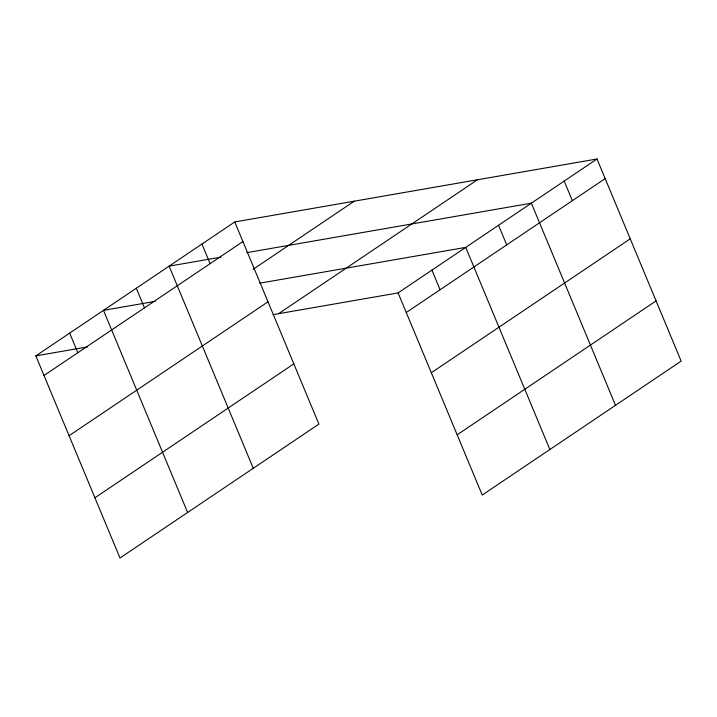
<?xml version="1.0" encoding="UTF-8"?>
<svg xmlns="http://www.w3.org/2000/svg" width="717" height="717" viewBox="0 0 717 717"><rect width="100%" height="100%" fill="white"/><g stroke="black" fill="none" stroke-linecap="round" stroke-linejoin="round"><path stroke-width="1.08" d="M234.764 221.956L318.904 424.097L119.99 558.014L35.85 355.883L234.764 221.956L597.01 158.986L681.15 361.117L482.236 495.044L398.096 292.903L273.15 314.629M44.015 375.484L242.92 241.566M253.11 269.305L354.306 201.172M69.083 435.721L267.997 301.803M278.555 313.688L477.468 179.77M398.096 292.903L597.01 158.986M94.922 497.777L293.827 363.86M406.261 312.513L605.175 178.596M431.329 372.75L630.243 238.824M457.168 434.807L656.073 300.889M220.818 257.161L169.122 266.15L253.262 468.291M246.666 252.671L531.369 203.18L615.509 405.311M155.177 301.355L103.481 310.344L187.621 512.485M259.751 283.179L465.727 247.374L549.867 449.505M35.85 355.883L87.546 346.894M564.189 181.078L572.354 200.688M498.548 225.272L506.713 244.882M431.912 270.139L440.077 289.749M201.943 244.058L210.099 263.659M136.302 288.252L144.467 307.853M69.666 333.109L77.83 352.719"/></g></svg>
